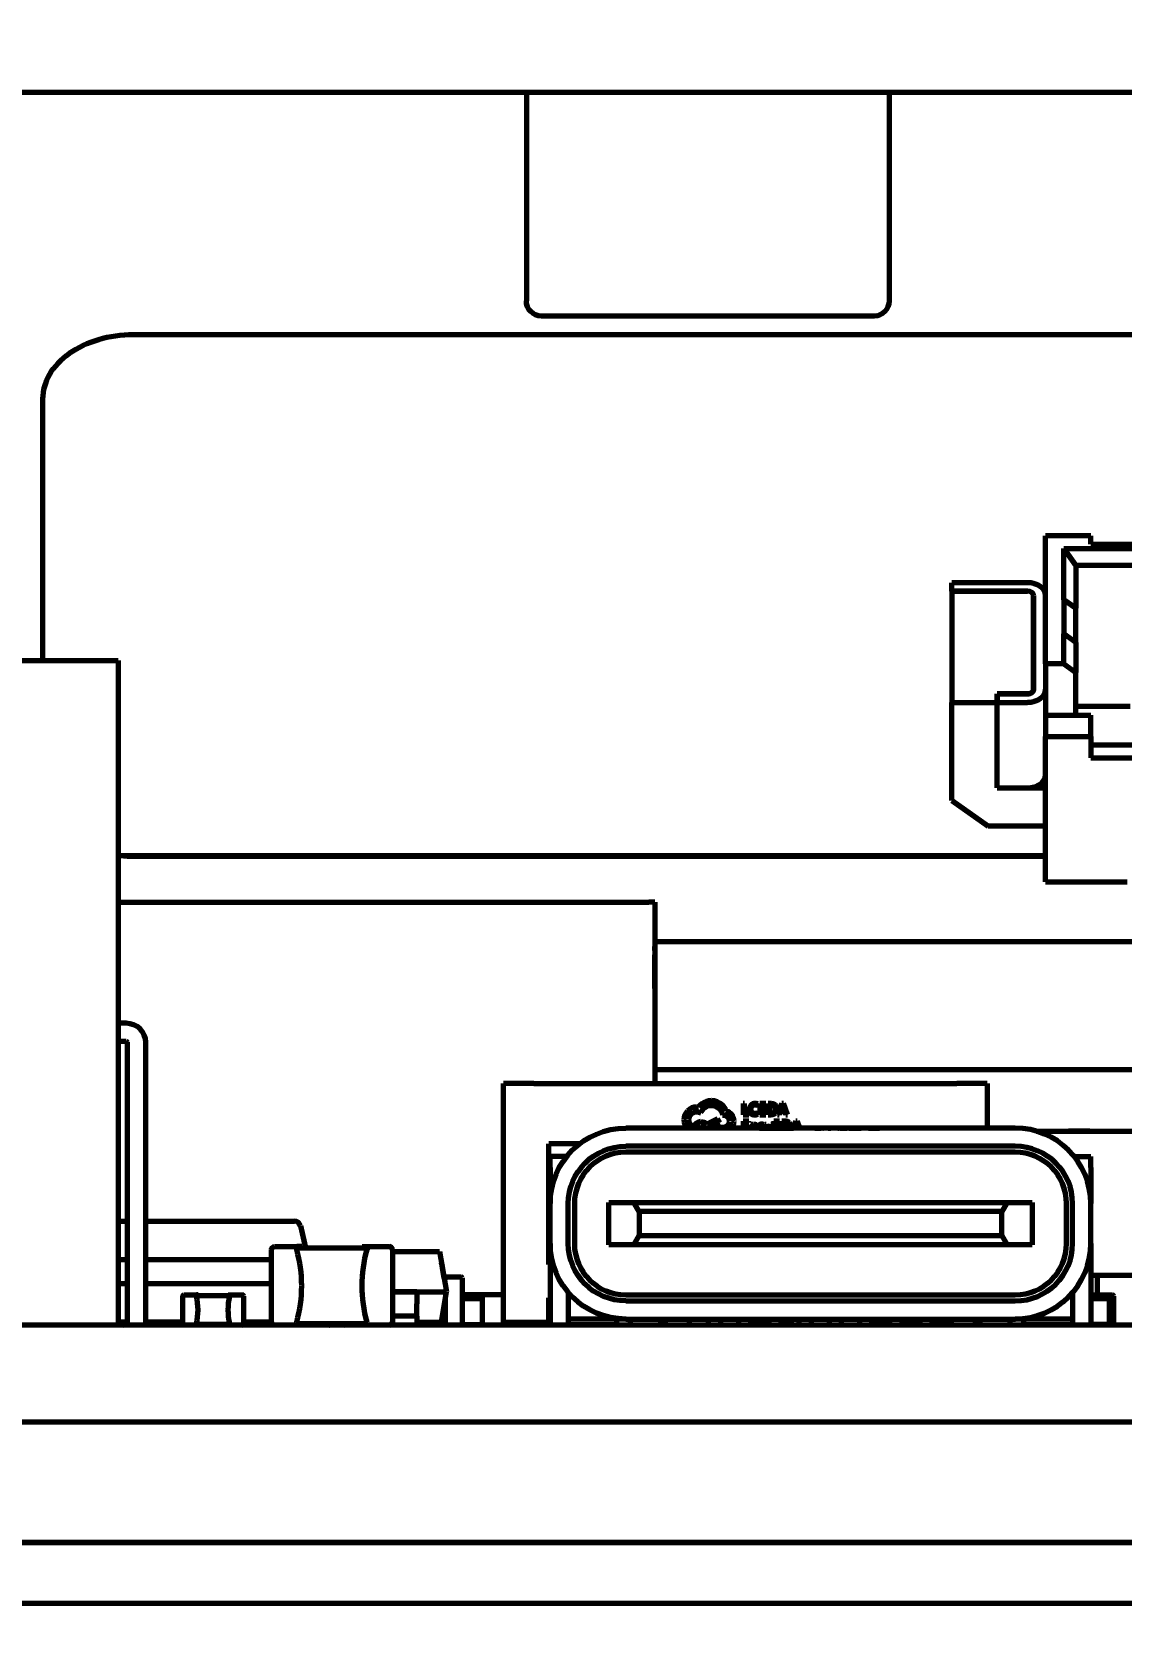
# Model space of a CAD drawing. Header units: millimetres. Extents: x 0 to 1189, y 0 to 841.
# Drawn here: x 280.11 to 298.13, y 575.59 to 602.1 of the extents above; entities that cross this region are included whole.
import ezdxf

# ---------------------------------------------------------------- set-up
doc = ezdxf.new("R2010")
doc.units = ezdxf.units.MM
doc.header["$LTSCALE"] = 0.75
doc.layers.add('FD_Dimensions', color=7, linetype='Continuous', lineweight=35)
doc.layers.add('Visible', color=7, linetype='Continuous', lineweight=70)
doc.styles.get("Standard").update_dxf_attribs({"font": 'arial.ttf'})
doc.dimstyles.new('Dim-ISO-25', dxfattribs={"dimtxt": 3.5, "dimasz": 3.5, "dimexe": 2.1, "dimexo": 2.1, "dimgap": 1.4, "dimtad": 1, "dimzin": 12, "dimdsep": 46, "dimtxsty": 'Standard', "dimcen": 0, "dimazin": 3, "dimtp": 0.1, "dimtm": 0.1, "dimtfac": 0.714286, "dimtmove": 0, "dimatfit": 3, "dimfxl": 1, "dimtzin": 12, "dimarcsym": 0})

# ---------------------------------------------------------------- blocks, each defined once
blk = doc.blocks.new('*D39')
at = {"layer": 'Defpoints', "color": 0, "transparency": 16777216}
for p in [(251.284027, 603.10047), (331.284028, 603.10047), (331.284028, 561.10047)]:
    blk.add_point(p, dxfattribs=at)
at = {"layer": 'FD_Dimensions', "color": 0, "lineweight": -2, "transparency": 16777216}
for p, q in [((251.284027, 601.00047), (251.284027, 559.00047)), ((331.284028, 601.00047), (331.284028, 559.00047)), ((254.784027, 561.10047), (327.784028, 561.10047))]:
    blk.add_line(p, q, dxfattribs=at)
at = {"layer": 'FD_Dimensions', "color": 0, "transparency": 16777216}
for points in [[(254.784027, 561.683803), (254.784027, 560.517137), (251.284027, 561.10047)], [(327.784028, 561.683803), (327.784028, 560.517137), (331.284028, 561.10047)]]:
    blk.add_solid(points, dxfattribs=at)
at = {"layer": 'FD_Dimensions', "color": 0, "transparency": 16777216, "insert": (291.284027, 564.287475), "char_height": 3.5, "attachment_point": 5}
blk.add_mtext('80', dxfattribs=at)

msp = doc.modelspace()

# ---------------------------------------------------------------- linework, layer by layer
at = {"layer": 'Visible', "extrusion": (0, 1, 0)}
for p, q in [((326.284, 601.1), (256.284, 601.1)), ((288.284, 601.1), (288.284, 597.65)), ((294.284, 601.1), (294.284, 597.65)), ((294.034, 597.4), (288.534, 597.4)), ((320.534, 597.088), (281.784, 597.088)), ((280.284, 596.028), (280.284, 591.701)), ((297.622, 593.765), (296.872, 593.765)), ((296.872, 591.644), (296.872, 593.765)), ((297.622, 593.624), (297.622, 593.765)), ((297.622, 593.624), (310.472, 593.624)), ((297.172, 592.704), (297.172, 593.553)), ((297.172, 593.553), (310.922, 593.553)), ((297.172, 593.553), (297.372, 593.27)), ((310.722, 593.27), (297.372, 593.27)), ((297.372, 593.27), (297.372, 592.563)), ((296.572, 592.987), (295.322, 592.987)), ((295.322, 592.846), (295.322, 592.987)), ((296.572, 592.846), (295.322, 592.846)), ((295.322, 592.846), (295.322, 591.007)), ((295.322, 592.846), (296.572, 592.846)), ((296.672, 591.22), (296.672, 592.775)), ((296.672, 592.775), (296.672, 591.22)), ((297.172, 592.704), (297.172, 592.139)), ((297.372, 592.563), (297.172, 592.704)), ((297.372, 591.997), (297.372, 592.563)), ((297.172, 591.644), (297.172, 592.139)), ((297.172, 592.139), (297.372, 591.997)), ((297.372, 591.997), (297.372, 591.502)), ((272.534, 591.701), (281.534, 591.701)), ((281.534, 591.701), (281.534, 580.701)), ((297.172, 591.644), (296.872, 591.644)), ((296.872, 591.644), (296.872, 590.795)), ((297.372, 591.502), (297.172, 591.644)), ((297.372, 590.795), (297.372, 591.502)), ((295.322, 589.381), (295.322, 591.007)), ((295.322, 591.007), (296.072, 591.007)), ((296.072, 591.007), (296.072, 591.149)), ((296.072, 591.149), (296.572, 591.149)), ((296.072, 591.149), (296.072, 591.007)), ((296.572, 591.149), (296.072, 591.149)), ((296.072, 591.007), (296.572, 591.007)), ((296.072, 589.593), (296.072, 591.007)), ((296.072, 589.593), (296.072, 591.007)), ((296.872, 590.795), (296.872, 590.442)), ((296.872, 590.795), (297.372, 590.795)), ((298.272, 590.937), (297.372, 590.937)), ((297.372, 590.795), (297.622, 590.795)), ((297.622, 590.442), (297.622, 590.795)), ((296.872, 590.442), (297.622, 590.442)), ((296.872, 588.038), (296.872, 590.442)), ((297.622, 590.442), (297.622, 590.088)), ((310.472, 590.3), (297.622, 590.3)), ((297.622, 590.088), (310.472, 590.088)), ((295.322, 589.381), (295.922, 588.957)), ((296.072, 589.593), (296.572, 589.593)), ((296.072, 589.593), (296.872, 589.593)), ((296.872, 588.957), (295.922, 588.957)), ((281.589, 588.471), (296.872, 588.471)), ((281.784, 588.462), (296.872, 588.462)), ((296.872, 588.038), (298.222, 588.038)), ((281.534, 587.701), (290.308, 587.701)), ((290.408, 587.701), (290.308, 587.701)), ((290.408, 587.701), (290.408, 584.701)), ((290.408, 587.048), (321.784, 587.048)), ((290.409, 586.968), (290.408, 586.968)), ((290.409, 586.9), (290.409, 586.968)), ((290.409, 586.828), (290.408, 586.828)), ((290.409, 586.9), (290.409, 586.828)), ((290.409, 586.744), (290.409, 586.828)), ((290.409, 586.546), (290.409, 586.744)), ((290.409, 586.357), (290.409, 586.546)), ((290.409, 586.274), (290.408, 586.274)), ((290.409, 586.274), (290.409, 586.357)), ((290.409, 586.274), (290.409, 586.156)), ((290.409, 586.156), (290.408, 586.156)), ((281.534, 585.701), (281.664, 585.701)), ((281.534, 585.401), (281.664, 585.401)), ((281.684, 585.381), (281.684, 580.701)), ((281.984, 585.381), (281.984, 580.701)), ((321.784, 584.926), (290.408, 584.926)), ((287.905, 580.751), (287.905, 584.701)), ((288.405, 584.701), (287.905, 584.701)), ((288.405, 584.701), (295.405, 584.701)), ((295.905, 584.701), (295.405, 584.701)), ((295.905, 584.701), (295.905, 583.961)), ((291.894, 584.366), (291.87, 584.366)), ((291.87, 584.366), (291.87, 584.183)), ((291.894, 584.204), (291.894, 584.366)), ((292.111, 584.337), (292.111, 584.362)), ((292.242, 584.366), (292.148, 584.366)), ((292.148, 584.366), (292.148, 584.183)), ((292.171, 584.287), (292.171, 584.345)), ((292.171, 584.345), (292.242, 584.345)), ((292.242, 584.345), (292.242, 584.366)), ((292.333, 584.366), (292.281, 584.366)), ((292.281, 584.366), (292.281, 584.183)), ((292.304, 584.345), (292.304, 584.204)), ((292.332, 584.345), (292.304, 584.345)), ((292.509, 584.366), (292.44, 584.183)), ((292.518, 584.33), (292.491, 584.254)), ((292.535, 584.366), (292.509, 584.366)), ((292.522, 584.343), (292.521, 584.343)), ((292.552, 584.254), (292.525, 584.33)), ((292.604, 584.183), (292.535, 584.366)), ((291.444, 584.115), (291.27, 584.024)), ((291.484, 584.046), (291.444, 584.115)), ((291.527, 584.175), (291.538, 584.175)), ((291.87, 584.183), (291.966, 584.183)), ((291.964, 584.076), (291.87, 584.076)), ((291.87, 584.076), (291.87, 583.961)), ((291.966, 584.204), (291.894, 584.204)), ((291.894, 583.996), (291.894, 584.055)), ((291.894, 584.055), (291.964, 584.055)), ((291.964, 584.055), (291.964, 584.076)), ((291.966, 584.183), (291.966, 584.204)), ((292.111, 584.191), (292.111, 584.213)), ((292.148, 584.183), (292.246, 584.183)), ((292.237, 584.287), (292.171, 584.287)), ((292.171, 584.204), (292.171, 584.266)), ((292.171, 584.266), (292.237, 584.266)), ((292.246, 584.204), (292.171, 584.204)), ((292.237, 584.266), (292.237, 584.287)), ((292.246, 584.183), (292.246, 584.204)), ((292.281, 584.183), (292.331, 584.183)), ((292.304, 584.204), (292.331, 584.204)), ((292.471, 584.076), (292.377, 584.076)), ((292.377, 584.076), (292.377, 583.962)), ((292.4, 583.996), (292.4, 584.055)), ((292.4, 584.055), (292.471, 584.055)), ((292.44, 584.183), (292.466, 584.183)), ((292.466, 584.183), (292.483, 584.233)), ((292.471, 584.055), (292.471, 584.076)), ((292.483, 584.233), (292.56, 584.233)), ((292.491, 584.254), (292.552, 584.254)), ((292.562, 584.076), (292.51, 584.076)), ((292.51, 584.076), (292.51, 583.962)), ((292.533, 584.055), (292.533, 583.962)), ((292.561, 584.055), (292.533, 584.055)), ((292.56, 584.233), (292.578, 584.183)), ((292.578, 584.183), (292.604, 584.183)), ((292.739, 584.076), (292.695, 583.962)), ((292.764, 584.076), (292.739, 584.076)), ((292.751, 584.052), (292.751, 584.052)), ((292.807, 583.962), (292.764, 584.076)), ((296.368, 583.961), (289.928, 583.961)), ((291.323, 583.961), (291.484, 584.046)), ((291.546, 583.972), (291.487, 583.972)), ((291.959, 583.996), (291.894, 583.996)), ((291.894, 583.961), (291.894, 583.975)), ((291.894, 583.975), (291.959, 583.975)), ((291.959, 583.975), (291.959, 583.996)), ((292.024, 583.962), (291.963, 583.962)), ((291.963, 583.962), (291.963, 583.961)), ((292.003, 584.014), (292.003, 583.992)), ((292.14, 583.962), (292.024, 583.962)), ((292.072, 583.976), (292.034, 583.97)), ((292.095, 583.962), (292.095, 583.977)), ((292.14, 583.962), (292.277, 583.962)), ((292.14, 583.962), (292.14, 583.961)), ((292.208, 583.998), (292.208, 584.021)), ((292.252, 584.023), (292.227, 584.023)), ((292.227, 584.023), (292.251, 583.962)), ((292.274, 583.962), (292.252, 584.023)), ((292.277, 583.962), (292.422, 583.962)), ((292.328, 584.023), (292.306, 583.962)), ((292.352, 584.023), (292.328, 584.023)), ((292.328, 583.962), (292.352, 584.023)), ((292.466, 583.996), (292.4, 583.996)), ((292.4, 583.962), (292.4, 583.975)), ((292.4, 583.975), (292.466, 583.975)), ((292.422, 583.962), (292.574, 583.962)), ((292.422, 583.962), (292.422, 583.961)), ((292.466, 583.975), (292.466, 583.996)), ((292.574, 583.962), (292.616, 583.962)), ((292.574, 583.962), (292.574, 583.961)), ((292.616, 583.962), (292.701, 583.962)), ((292.616, 583.962), (292.616, 583.961)), ((292.832, 583.962), (292.701, 583.962)), ((292.701, 583.962), (292.701, 583.961)), ((292.748, 584.04), (292.72, 583.964)), ((292.72, 583.964), (292.782, 583.964)), ((292.782, 583.964), (292.754, 584.04)), ((292.886, 583.962), (292.832, 583.962)), ((292.886, 583.962), (292.886, 583.961)), ((293.053, 583.962), (293.053, 583.961)), ((293.053, 583.962), (293.162, 583.962)), ((293.162, 583.962), (293.162, 583.961)), ((293.168, 583.962), (293.168, 583.961)), ((293.186, 583.962), (293.168, 583.962)), ((293.186, 583.962), (293.199, 583.962)), ((293.186, 583.962), (293.186, 583.961)), ((293.232, 583.962), (293.199, 583.962)), ((293.277, 583.962), (293.232, 583.962)), ((293.277, 583.962), (293.278, 583.962)), ((293.277, 583.962), (293.277, 583.961)), ((293.278, 583.962), (293.303, 583.962)), ((293.278, 583.962), (293.278, 583.961)), ((293.303, 583.962), (293.32, 583.962)), ((293.303, 583.962), (293.303, 583.961)), ((293.32, 583.962), (293.32, 583.961)), ((293.338, 583.962), (293.338, 583.961)), ((293.377, 583.962), (293.338, 583.962)), ((293.419, 583.962), (293.377, 583.962)), ((293.436, 583.962), (293.419, 583.962)), ((293.436, 583.962), (293.449, 583.962)), ((293.436, 583.962), (293.436, 583.961)), ((293.449, 583.962), (293.449, 583.961)), ((293.449, 583.962), (293.454, 583.962)), ((293.454, 583.962), (293.454, 583.961)), ((293.471, 583.962), (293.454, 583.962)), ((293.471, 583.962), (293.522, 583.962)), ((293.522, 583.962), (293.588, 583.962)), ((293.616, 583.962), (293.588, 583.962)), ((293.588, 583.962), (293.588, 583.961)), ((293.616, 583.962), (293.616, 583.961)), ((293.616, 583.962), (293.725, 583.962)), ((293.725, 583.962), (293.734, 583.962)), ((293.725, 583.962), (293.725, 583.961)), ((293.734, 583.962), (293.764, 583.962)), ((293.734, 583.962), (293.734, 583.961)), ((293.764, 583.962), (293.82, 583.962)), ((293.764, 583.962), (293.764, 583.961)), ((293.899, 583.962), (293.82, 583.962)), ((293.929, 583.962), (293.899, 583.962)), ((293.929, 583.962), (293.929, 583.961)), ((293.94, 583.962), (293.969, 583.962)), ((293.94, 583.962), (293.94, 583.961)), ((293.969, 583.962), (293.989, 583.962)), ((293.969, 583.962), (293.969, 583.961)), ((293.989, 583.962), (294.074, 583.962)), ((293.989, 583.962), (293.989, 583.961)), ((294.074, 583.962), (294.094, 583.962)), ((294.074, 583.962), (294.074, 583.961)), ((294.094, 583.962), (294.123, 583.962)), ((294.094, 583.962), (294.094, 583.961)), ((294.123, 583.962), (294.123, 583.961)), ((296.715, 583.912), (296.722, 583.912)), ((296.718, 583.911), (303.829, 583.911)), ((296.722, 583.912), (297.01, 583.912)), ((296.722, 583.912), (296.722, 583.911)), ((297.01, 583.912), (297.09, 583.912)), ((297.01, 583.912), (297.01, 583.911)), ((297.09, 583.912), (297.252, 583.912)), ((297.09, 583.912), (297.09, 583.911)), ((297.502, 583.912), (297.252, 583.912)), ((297.252, 583.912), (297.252, 583.911)), ((297.604, 583.912), (297.502, 583.912)), ((297.604, 583.912), (297.604, 583.911)), ((297.92, 583.912), (297.92, 583.911)), ((297.92, 583.912), (298.128, 583.912)), ((298.128, 583.912), (298.128, 583.911)), ((288.655, 581.701), (288.655, 583.701)), ((289.165, 583.701), (288.655, 583.701)), ((296.368, 583.661), (289.928, 583.661)), ((296.368, 583.561), (289.928, 583.561)), ((288.952, 583.491), (288.678, 583.491)), ((288.678, 583.311), (288.678, 583.491)), ((288.678, 583.311), (288.678, 582.711)), ((297.345, 583.491), (297.618, 583.491)), ((297.618, 583.311), (297.618, 583.491)), ((297.618, 583.311), (297.618, 582.711)), ((289.648, 582.731), (290.062, 582.731)), ((289.648, 582.031), (289.648, 582.731)), ((290.062, 582.731), (296.235, 582.731)), ((290.148, 582.581), (290.062, 582.731)), ((296.235, 582.731), (296.148, 582.581)), ((296.235, 582.731), (296.648, 582.731)), ((296.648, 582.731), (296.648, 582.031)), ((288.678, 582.051), (288.678, 582.711)), ((288.978, 582.051), (288.978, 582.711)), ((289.078, 582.711), (289.078, 582.051)), ((290.148, 582.581), (290.148, 582.181)), ((296.148, 582.581), (290.148, 582.581)), ((296.148, 582.181), (296.148, 582.581)), ((297.218, 582.051), (297.218, 582.711)), ((297.318, 582.051), (297.318, 582.711)), ((297.618, 582.051), (297.618, 582.711)), ((281.548, 582.421), (281.534, 582.421)), ((281.534, 582.42), (281.684, 582.42)), ((281.548, 582.421), (281.596, 582.421)), ((281.548, 582.421), (281.548, 582.42)), ((281.596, 582.421), (281.596, 582.42)), ((281.984, 582.42), (284.452, 582.42)), ((284.548, 582.343), (284.631, 581.981)), ((284.069, 580.751), (284.069, 581.951)), ((284.119, 582.001), (284.487, 582.001)), ((284.475, 581.991), (284.478, 581.991)), ((284.478, 581.981), (284.475, 581.981)), ((284.477, 581.986), (284.478, 581.981)), ((284.478, 581.981), (284.478, 581.991)), ((284.569, 582.001), (284.487, 582.001)), ((284.492, 581.981), (285.645, 581.981)), ((284.569, 581.981), (284.569, 582.001)), ((285.569, 582.001), (285.651, 582.001)), ((285.569, 581.981), (285.569, 582.001)), ((285.651, 582.001), (286.019, 582.001)), ((285.659, 581.991), (285.662, 581.991)), ((285.659, 581.981), (285.659, 581.991)), ((285.659, 581.981), (285.661, 581.986)), ((285.662, 581.981), (285.659, 581.981)), ((286.069, 581.951), (286.069, 580.751)), ((288.678, 582.051), (288.678, 580.701)), ((290.062, 582.031), (289.648, 582.031)), ((290.062, 582.031), (290.148, 582.181)), ((296.235, 582.031), (290.062, 582.031)), ((290.148, 582.181), (296.148, 582.181)), ((296.148, 582.181), (296.235, 582.031)), ((296.648, 582.031), (296.235, 582.031)), ((297.618, 582.051), (297.618, 580.701)), ((281.684, 581.781), (281.534, 581.781)), ((284.069, 581.781), (281.984, 581.781)), ((286.069, 581.921), (286.848, 581.921)), ((286.848, 581.921), (286.966, 581.251)), ((286.882, 581.731), (286.881, 581.73)), ((286.887, 581.706), (286.882, 581.731)), ((286.887, 581.706), (286.891, 581.68)), ((286.891, 581.68), (286.89, 581.68)), ((286.897, 581.65), (286.891, 581.68)), ((288.678, 581.701), (288.655, 581.701)), ((286.909, 581.577), (286.897, 581.65)), ((286.922, 581.508), (286.909, 581.577)), ((286.927, 581.477), (286.922, 581.508)), ((286.923, 581.501), (287.205, 581.501)), ((286.927, 581.477), (286.926, 581.477)), ((286.927, 581.477), (286.935, 581.433)), ((286.935, 581.433), (286.934, 581.433)), ((287.225, 581.481), (287.225, 580.721)), ((297.724, 581.521), (297.618, 581.521)), ((297.724, 581.521), (297.724, 581.201)), ((298.374, 581.521), (297.724, 581.521)), ((281.534, 581.388), (281.684, 581.388)), ((281.984, 581.388), (284.069, 581.388)), ((282.604, 580.721), (282.604, 581.181)), ((282.624, 581.201), (282.827, 581.201)), ((282.823, 581.198), (282.825, 581.198)), ((282.825, 581.191), (282.823, 581.191)), ((282.824, 581.195), (282.825, 581.191)), ((282.825, 581.191), (282.825, 581.198)), ((282.854, 581.201), (282.827, 581.201)), ((282.827, 581.191), (283.381, 581.191)), ((282.854, 581.191), (282.854, 581.201)), ((283.354, 581.201), (283.381, 581.201)), ((283.354, 581.191), (283.354, 581.201)), ((283.381, 581.201), (283.584, 581.201)), ((283.383, 581.198), (283.385, 581.198)), ((283.383, 581.191), (283.383, 581.198)), ((283.383, 581.191), (283.384, 581.195)), ((283.385, 581.191), (283.383, 581.191)), ((283.604, 581.181), (283.604, 580.721)), ((286.069, 581.251), (286.966, 581.251)), ((286.471, 581.25), (286.069, 581.25)), ((286.471, 581.25), (286.471, 581.051)), ((286.878, 580.751), (286.966, 581.251)), ((287.905, 581.201), (287.225, 581.201)), ((287.225, 581.151), (287.558, 581.151)), ((287.225, 581.141), (287.558, 581.141)), ((287.225, 581.141), (287.558, 581.141)), ((287.558, 580.701), (287.558, 581.201)), ((288.678, 581.151), (288.653, 581.151)), ((288.653, 581.151), (288.653, 580.701)), ((288.663, 581.141), (288.663, 580.711)), ((288.678, 581.141), (288.663, 581.141)), ((288.663, 581.141), (288.678, 581.141)), ((288.663, 581.141), (288.663, 580.711)), ((288.978, 581.238), (288.978, 580.701)), ((289.928, 581.201), (296.368, 581.201)), ((297.318, 581.238), (297.318, 580.701)), ((297.618, 581.201), (297.977, 581.201)), ((297.618, 581.151), (297.661, 581.151)), ((297.618, 581.141), (297.661, 581.141)), ((297.618, 581.141), (297.921, 581.141)), ((297.661, 581.151), (297.661, 581.141)), ((297.671, 581.141), (297.671, 581.151)), ((297.771, 581.151), (297.671, 581.151)), ((297.771, 581.151), (297.931, 581.151)), ((297.771, 581.141), (297.771, 581.151)), ((297.771, 581.141), (297.921, 581.141)), ((297.921, 581.141), (297.921, 580.711)), ((297.921, 581.141), (297.921, 580.711)), ((297.931, 581.151), (297.931, 580.701)), ((297.997, 581.181), (297.997, 580.721)), ((286.471, 580.901), (286.471, 581.051)), ((286.471, 580.851), (286.471, 580.901)), ((286.944, 581.127), (286.944, 580.721)), ((289.928, 581.101), (296.368, 581.101)), ((281.534, 580.701), (272.534, 580.701)), ((281.684, 580.749), (281.534, 580.749)), ((316.284, 580.701), (281.534, 580.701)), ((281.637, 580.749), (281.637, 580.721)), ((282.604, 580.749), (281.984, 580.749)), ((282.058, 580.749), (282.058, 580.701)), ((282.457, 580.749), (282.457, 580.701)), ((282.503, 580.749), (282.503, 580.701)), ((282.823, 580.711), (282.825, 580.711)), ((282.825, 580.703), (282.823, 580.703)), ((282.824, 580.706), (282.825, 580.711)), ((282.825, 580.711), (282.825, 580.703)), ((283.381, 580.711), (282.827, 580.711)), ((282.854, 580.711), (282.854, 580.701)), ((283.303, 580.711), (283.303, 580.701)), ((283.354, 580.711), (283.354, 580.701)), ((283.383, 580.711), (283.385, 580.711)), ((283.383, 580.711), (283.383, 580.703)), ((283.383, 580.711), (283.384, 580.706)), ((283.385, 580.703), (283.383, 580.703)), ((284.069, 580.749), (283.604, 580.749)), ((283.758, 580.749), (283.758, 580.701)), ((284.475, 580.721), (284.478, 580.721)), ((284.478, 580.711), (284.475, 580.711)), ((284.477, 580.715), (284.478, 580.721)), ((284.478, 580.721), (284.478, 580.711)), ((285.645, 580.721), (284.492, 580.721)), ((284.569, 580.721), (284.569, 580.701)), ((285.07, 580.711), (284.569, 580.711)), ((284.998, 580.711), (284.998, 580.701)), ((285.027, 580.711), (285.027, 580.703)), ((285.027, 580.711), (285.028, 580.706)), ((285.029, 580.703), (285.027, 580.703)), ((285.043, 580.711), (285.043, 580.701)), ((285.073, 580.711), (285.074, 580.711)), ((285.073, 580.711), (285.073, 580.703)), ((285.073, 580.711), (285.074, 580.706)), ((285.074, 580.703), (285.073, 580.703)), ((285.569, 580.707), (285.497, 580.709)), ((285.569, 580.721), (285.569, 580.701)), ((285.659, 580.721), (285.662, 580.721)), ((285.659, 580.721), (285.659, 580.711)), ((285.659, 580.721), (285.661, 580.715)), ((285.662, 580.711), (285.659, 580.711)), ((286.471, 580.851), (286.069, 580.851)), ((286.471, 580.851), (286.471, 580.701)), ((286.471, 580.751), (286.878, 580.751)), ((286.721, 580.711), (286.471, 580.711)), ((286.694, 580.711), (286.694, 580.701)), ((286.724, 580.711), (286.725, 580.711)), ((286.724, 580.703), (286.724, 580.711)), ((286.724, 580.711), (286.725, 580.706)), ((286.725, 580.703), (286.724, 580.703)), ((287.223, 580.711), (287.558, 580.711)), ((287.905, 580.751), (288.405, 580.751)), ((288.258, 580.751), (288.258, 580.701)), ((288.405, 580.751), (288.653, 580.751)), ((288.453, 580.751), (288.453, 580.701)), ((288.663, 580.711), (288.678, 580.711)), ((288.663, 580.711), (288.678, 580.711)), ((289.928, 580.801), (288.978, 580.801)), ((288.978, 580.711), (289.783, 580.711)), ((289.365, 580.701), (289.365, 580.711)), ((289.783, 580.701), (289.783, 580.801)), ((289.928, 580.801), (296.368, 580.801)), ((290.008, 580.701), (290.008, 580.801)), ((290.508, 580.701), (290.508, 580.801)), ((290.583, 580.701), (290.583, 580.801)), ((290.983, 580.701), (290.983, 580.801)), ((291.298, 580.701), (291.298, 580.801)), ((291.498, 580.701), (291.498, 580.801)), ((291.798, 580.701), (291.798, 580.801)), ((291.998, 580.701), (291.998, 580.801)), ((292.051, 580.801), (292.051, 580.775)), ((292.051, 580.775), (292.061, 580.775)), ((292.061, 580.801), (292.061, 580.711)), ((292.061, 580.711), (292.298, 580.711)), ((292.111, 580.701), (292.111, 580.711)), ((292.134, 580.775), (292.134, 580.801)), ((292.221, 580.775), (292.134, 580.775)), ((292.221, 580.801), (292.221, 580.775)), ((292.231, 580.701), (292.231, 580.711)), ((292.298, 580.701), (292.298, 580.801)), ((292.498, 580.701), (292.498, 580.801)), ((292.498, 580.711), (292.661, 580.711)), ((292.502, 580.775), (292.502, 580.801)), ((292.589, 580.775), (292.502, 580.775)), ((292.589, 580.801), (292.589, 580.775)), ((292.611, 580.701), (292.611, 580.711)), ((292.661, 580.801), (292.661, 580.711)), ((292.671, 580.775), (292.661, 580.775)), ((292.671, 580.801), (292.671, 580.775)), ((292.798, 580.701), (292.798, 580.801)), ((292.998, 580.701), (292.998, 580.801)), ((293.298, 580.701), (293.298, 580.801)), ((293.498, 580.701), (293.498, 580.801)), ((293.798, 580.701), (293.798, 580.801)), ((293.998, 580.701), (293.998, 580.801)), ((293.998, 580.775), (294.117, 580.775)), ((293.998, 580.711), (294.298, 580.711)), ((294.117, 580.775), (294.117, 580.801)), ((294.137, 580.701), (294.137, 580.711)), ((294.298, 580.701), (294.298, 580.801)), ((294.498, 580.701), (294.498, 580.801)), ((294.498, 580.711), (294.798, 580.711)), ((294.537, 580.706), (294.498, 580.703)), ((294.537, 580.701), (294.537, 580.711)), ((294.558, 580.801), (294.558, 580.775)), ((294.558, 580.775), (294.748, 580.775)), ((294.748, 580.775), (294.748, 580.801)), ((294.787, 580.701), (294.787, 580.711)), ((294.798, 580.701), (294.798, 580.801)), ((294.998, 580.701), (294.998, 580.801)), ((294.998, 580.751), (295.313, 580.751)), ((294.998, 580.711), (295.059, 580.711)), ((295.059, 580.751), (295.059, 580.701)), ((295.139, 580.751), (295.139, 580.701)), ((295.313, 580.701), (295.313, 580.801)), ((295.713, 580.701), (295.713, 580.801)), ((295.713, 580.751), (295.788, 580.751)), ((295.788, 580.701), (295.788, 580.801)), ((296.288, 580.701), (296.288, 580.801)), ((297.318, 580.801), (296.368, 580.801)), ((296.513, 580.701), (296.513, 580.801)), ((296.513, 580.711), (296.571, 580.711)), ((296.513, 580.711), (297.318, 580.711)), ((296.571, 580.701), (296.571, 580.711)), ((296.587, 580.711), (296.587, 580.701)), ((296.936, 580.711), (296.936, 580.701)), ((297.14, 580.711), (297.14, 580.701)), ((297.618, 580.711), (297.921, 580.711)), ((297.921, 580.711), (297.671, 580.711)), ((297.671, 580.701), (297.671, 580.711)), ((266.284, 579.1), (316.284, 579.1)), ((316.284, 577.1), (266.284, 577.1)), ((266.284, 577.1), (316.284, 577.1)), ((247.275, 576.1), (335.293, 576.1))]:
    msp.add_line(p, q, dxfattribs=at)
at = {"layer": 'Visible', "extrusion": (1e-16, 0, -1)}
for centre, radius, start, end in [((-288.534, 597.65), 0.25, 270, 360), ((-294.034, 597.65), 0.25, 180, 270), ((-281.664, 585.381), 0.32, 90, 180), ((-281.664, 585.381), 0.02, 90, 180), ((-291.344, 584.154), 0.183, 18.5189, 90.2366), ((-291.104, 584.103), 0.132, 294.1414, 359.5947), ((-291.173, 583.94), 0.128, 89.6338, 139.1161), ((-291.538, 584.072), 0.101, 179.6018, 265.7993), ((-289.928, 582.711), 1.25, 0, 90), ((-291.479, 583.933), 0.0402, 43.9657, 89.9069), ((-289.928, 582.711), 0.95, 0, 90), ((-284.119, 581.951), 0.05, 0, 90), ((-282.332, 581.351), 2.237, 163.643, 164.4421), ((-287.806, 581.351), 2.237, 344.4421, 15.5579), ((-287.806, 581.351), 2.237, 15.5579, 16.357), ((-289.928, 582.051), 1.25, 270, 0), ((-289.928, 582.051), 0.95, 270, 0), ((-282.624, 581.181), 0.02, 0, 90), ((-284.354, 580.951), 1, 346.7029, 13.2971), ((-282.624, 580.721), 0.02, 270, 0), ((-284.119, 580.751), 0.05, 270, 0), ((-282.332, 581.351), 2.237, 195.5579, 196.357), ((-285.511, 581.102), 0.393, 272, 284.0369), ((-287.806, 581.351), 2.237, 343.643, 344.4421)]:
    msp.add_arc(centre, radius, start, end, dxfattribs=at)
at = {"layer": 'Visible'}
for centre, radius, start, end in [((296.368, 582.711), 1.25, 0, 90), ((289.928, 582.711), 0.85, 90, 180), ((296.368, 582.711), 0.95, 0, 90), ((296.368, 582.711), 0.85, 0, 90), ((284.452, 582.321), 0.0983, 12.9946, 90), ((282.332, 581.351), 2.237, 344.4421, 15.5579), ((286.019, 581.951), 0.05, 0, 90), ((289.928, 582.051), 0.85, 180, 270), ((296.368, 582.051), 1.25, 270, 0), ((296.368, 582.051), 0.95, 270, 0), ((296.368, 582.051), 0.85, 270, 0), ((287.205, 581.481), 0.02, 0, 90), ((281.854, 580.951), 1, 346.7029, 13.2971), ((283.584, 581.181), 0.02, 0, 90), ((297.977, 581.181), 0.02, 0, 90), ((281.617, 580.721), 0.02, 270, 0), ((283.584, 580.721), 0.02, 270, 0), ((285.273, 580.721), 0.02, 270, 0), ((286.019, 580.751), 0.05, 270, 0), ((287.694, 580.951), 1, 191.537, 193.2971), ((286.924, 580.721), 0.02, 270, 0), ((287.205, 580.721), 0.02, 270, 0), ((297.977, 580.721), 0.02, 270, 0)]:
    msp.add_arc(centre, radius, start, end, dxfattribs=at)
for centre, major_axis, ratio, start_param, end_param in [((281.784, 596.028), (1.5, 0), 0.707107, 1.570796, 3.141593), ((296.572, 592.775), (-0.3, 0), 0.707107, 3.141593, 4.712389), ((296.572, 592.775), (-0.1, 0), 0.707107, 3.141593, 4.712389), ((296.572, 592.775), (-0.1, 0), 0.707107, 3.141593, 4.712389), ((296.572, 591.22), (0.3, 0), 0.707107, 4.712389, 6.283185), ((296.572, 591.22), (-0.1, 0), 0.707107, 1.570796, 3.141593), ((296.572, 589.805), (0.3, 0), 0.707107, 4.712389, 6.283185), ((281.784, 589.522), (1.5, 0), 0.707107, 4.545143, 4.712389), ((291.383, 583.966), (-0.093, 0.444), 0.759986, -0.15803, 0.321953), ((291.354, 584.129), (-0.084, 0.275), 0.934799, -0.980583, -0.277814), ((291.346, 584.2), (-0.243, 0.103), 0.837988, 3.806534, 4.311597), ((291.039, 583.483), (1.092, 0.863), 0.183486, 0.098091, 0.22818), ((283.547, 572.473), (8.834, 11.857), 0.066126, -0.004639, 0.049226), ((288.721, 581.185), (3.669, 3.137), 0.103718, -0.088444, 0.016), ((291.095, 584.099), (-0.011, 0.208), 0.986122, 0.723884, 1.515679), ((291.089, 584.092), (-0.099, 0.18), 0.961885, 1.052742, 1.789542), ((291.109, 584.068), (-0.064, 0.235), 0.926516, -0.247037, 0.487553), ((291.539, 584.075), (-0.053, 0.175), 0.988956, 3.738722, 4.414493), ((299.891, 589.704), (7.901, 5.489), 0.091427, 3.07816, 3.155207), ((286.62, 591.329), (-5.761, 7.11), 0.081091, 3.075982, 3.149198), ((282.406, 600.15), (-9.983, 15.952), 0.069256, 3.098279, 3.154959), ((286.478, 588.907), (-5.913, 4.678), 0.088029, 3.129863, 3.211123), ((271.804, 596.787), (-20.613, 12.561), 0.058151, 3.125269, 3.177012), ((283.776, 572.183), (8.834, 11.857), 0.066126, -0.004639, 0.049226), ((292.715, 584.304), (0.585, 0.333), 0.212187, 3.021435, 3.170188), ((292.848, 583.953), (-0.718, 0.022), 0.112393, 0.09008, 0.162751), ((291.838, 583.938), (0.374, 0.002), 0.172865, 0.336943, 0.427799), ((288.951, 580.895), (3.669, 3.137), 0.103718, -0.088444, 0.016), ((286.707, 588.616), (-5.913, 4.678), 0.088029, 3.179394, 3.211123), ((272.033, 596.497), (-20.613, 12.561), 0.058151, 3.160718, 3.177012), ((285.651, 581.952), (-0.0007, 0.0484), 0.288686, -0.945514, -0.800453), ((283.381, 581.181), (-0.0004, 0.0199), 0.237096, -0.529958, -0.004918), ((283.381, 581.181), (-0.0002, 0.0195), 0.245617, -1.062847, -0.795968), ((283.381, 580.72), (0.0004, 0.0199), 0.237111, 3.146499, 3.671546), ((283.381, 580.72), (0.0002, 0.0195), 0.245617, 3.93756, 4.20444), ((285.025, 580.72), (0.0004, 0.0199), 0.237111, 3.146499, 3.671546), ((285.025, 580.72), (0.0002, 0.0195), 0.245617, 3.93756, 4.20444), ((285.071, 580.72), (0.0004, 0.0199), 0.237111, 3.146499, 3.671546), ((285.07, 580.72), (0.0002, 0.0195), 0.245617, 3.93756, 4.204439), ((285.651, 580.749), (0.0007, 0.0483), 0.288606, 3.942496, 4.087691)]:
    msp.add_ellipse(centre, major_axis=major_axis, ratio=ratio, start_param=start_param, end_param=end_param, dxfattribs=at)
at = {"layer": 'Visible', "extrusion": (1e-16, 0, -1)}
for centre, major_axis, ratio, start_param, end_param in [((296.572, 591.22), (-0.1, 0), 0.707107, 3.141593, 4.712389), ((291.126, 584.166), (-0.0875, 0.0313), 0.656604, 1.070411, 1.86433), ((295.032, 589.453), (3.001, 5.243), 0.097346, 3.085934, 3.171643), ((291.143, 585.871), (-0.967, 1.658), 0.20241, 3.137786, 3.259037), ((284.571, 574.943), (7.492, 9.06), 0.041306, -0.034144, 0.049909), ((292.285, 583.937), (-0.133, 0.059), 0.308323, -0.135478, 0.187925), ((293.465, 583.738), (-1.312, 0.244), 0.038733, -0.20033, -0.064083), ((284.486, 581.952), (0.0006, 0.0488), 0.289194, -0.941258, -0.797157), ((282.827, 581.181), (0.0001, 0.0199), 0.247358, -1.050531, -0.788363), ((282.827, 581.181), (0.0004, 0.0199), 0.237023, -0.529735, -0.004899), ((282.827, 580.72), (-0.0002, 0.0195), 0.245617, 3.93756, 4.20444), ((282.827, 580.72), (-0.0004, 0.0199), 0.237111, 3.146499, 3.671546), ((284.486, 580.749), (-0.0007, 0.0483), 0.288606, 3.942496, 4.087691), ((286.722, 580.72), (0.0004, 0.0199), 0.237133, 2.611564, 3.136678), ((286.721, 580.72), (0.0002, 0.0195), 0.245617, 2.078746, 2.345625)]:
    msp.add_ellipse(centre, major_axis=major_axis, ratio=ratio, start_param=start_param, end_param=end_param, dxfattribs=at)
at = {"layer": 'Visible'}
for points in [[(291.188, 584.365), (291.166, 584.349), (291.147, 584.329), (291.13, 584.307)], [(291.345, 584.337), (291.439, 584.337), (291.517, 584.266), (291.527, 584.175)], [(292, 584.342), (291.983, 584.324), (291.974, 584.301), (291.974, 584.271)], [(291.999, 584.273), (291.999, 584.296), (292.005, 584.314), (292.018, 584.328)], [(292.068, 584.369), (292.04, 584.369), (292.018, 584.36), (292, 584.342)], [(292.018, 584.328), (292.031, 584.341), (292.047, 584.348), (292.068, 584.348)], [(292.068, 584.348), (292.083, 584.348), (292.098, 584.344), (292.111, 584.337)], [(292.402, 584.342), (292.384, 584.358), (292.361, 584.366), (292.333, 584.366)], [(292.43, 584.277), (292.43, 584.304), (292.42, 584.326), (292.402, 584.342)], [(292.521, 584.343), (292.52, 584.337), (292.519, 584.333), (292.518, 584.33)], [(292.525, 584.33), (292.524, 584.332), (292.523, 584.337), (292.522, 584.343)], [(290.972, 584.102), (290.972, 584.173), (291.03, 584.232), (291.102, 584.232)], [(291.172, 584.068), (291.116, 584.068), (291.068, 584.031), (291.05, 583.982)], [(291.13, 584.307), (291.12, 584.309), (291.111, 584.31), (291.101, 584.31)], [(291.538, 584.175), (291.594, 584.175), (291.639, 584.129), (291.639, 584.073)], [(291.72, 584.074), (291.719, 584.152), (291.665, 584.221), (291.591, 584.245)], [(291.997, 584.205), (292.013, 584.188), (292.034, 584.18), (292.06, 584.18)], [(292.017, 584.22), (292.005, 584.233), (291.999, 584.251), (291.999, 584.273)], [(292.06, 584.18), (292.081, 584.18), (292.097, 584.184), (292.111, 584.191)], [(292.631, 584.052), (292.613, 584.068), (292.59, 584.076), (292.562, 584.076)], [(292.659, 583.987), (292.659, 584.014), (292.65, 584.035), (292.631, 584.052)], [(292.751, 584.052), (292.75, 584.047), (292.749, 584.043), (292.748, 584.04)], [(292.754, 584.04), (292.753, 584.042), (292.752, 584.046), (292.751, 584.052)], [(291.171, 583.986), (291.152, 583.986), (291.136, 583.976), (291.127, 583.961)], [(291.215, 583.961), (291.206, 583.976), (291.189, 583.986), (291.171, 583.986)], [(291.487, 583.972), (291.484, 583.972), (291.482, 583.973), (291.479, 583.973)], [(292.048, 584.026), (292.031, 584.026), (292.016, 584.022), (292.003, 584.014)], [(292.003, 583.992), (292.016, 584.003), (292.03, 584.008), (292.046, 584.008)], [(292.034, 583.97), (292.023, 583.969), (292.014, 583.966), (292.007, 583.962)], [(292.095, 583.977), (292.095, 584.01), (292.08, 584.026), (292.048, 584.026)], [(292.141, 584.016), (292.131, 584.009), (292.127, 584), (292.127, 583.988)], [(292.177, 584.026), (292.163, 584.026), (292.151, 584.023), (292.141, 584.016)], [(292.155, 583.978), (292.152, 583.981), (292.15, 583.985), (292.15, 583.99)], [(292.157, 584.003), (292.162, 584.006), (292.168, 584.008), (292.175, 584.008)], [(292.175, 584.008), (292.188, 584.008), (292.199, 584.005), (292.208, 583.998)], [(292.208, 584.021), (292.199, 584.025), (292.189, 584.026), (292.177, 584.026)], [(282.825, 581.188), (282.826, 581.189), (282.826, 581.191), (282.827, 581.191)], [(283.381, 581.191), (283.381, 581.191), (283.382, 581.189), (283.382, 581.188)], [(282.827, 580.711), (282.826, 580.711), (282.826, 580.712), (282.825, 580.713)], [(283.382, 580.713), (283.382, 580.712), (283.381, 580.711), (283.381, 580.711)], [(285.072, 580.713), (285.071, 580.712), (285.071, 580.711), (285.07, 580.711)], [(286.723, 580.713), (286.722, 580.712), (286.722, 580.711), (286.721, 580.711)]]:
    msp.add_open_spline(points, degree=3, dxfattribs=at)
for points, knots in [([(284.478, 581.991), (284.479, 581.993), (284.48, 581.995), (284.483, 581.999), (284.485, 582.001), (284.487, 582.001)], [0.004512129, 0.004512129, 0.004512129, 0.004512129, 0.005724994, 0.005724994, 0.007689035, 0.007689035, 0.007689035, 0.007689035]), ([(284.482, 581.966), (284.484, 581.97), (284.485, 581.974), (284.489, 581.979), (284.49, 581.981), (284.492, 581.981)], [-0.011536893, -0.011536893, -0.011536893, -0.011536893, -0.009616207, -0.009616207, -0.007657603, -0.007657603, -0.007657603, -0.007657603]), ([(285.645, 581.981), (285.647, 581.981), (285.649, 581.979), (285.652, 581.974), (285.654, 581.97), (285.655, 581.966)], [-0.023014764, -0.023014764, -0.023014764, -0.023014764, -0.02105616, -0.02105616, -0.019135475, -0.019135475, -0.019135475, -0.019135475]), ([(285.659, 581.991), (285.658, 581.993), (285.657, 581.995), (285.654, 581.999), (285.652, 582.001), (285.651, 582.001)], [-0.010844053, -0.010844053, -0.010844053, -0.010844053, -0.009631188, -0.009631188, -0.007667147, -0.007667147, -0.007667147, -0.007667147]), ([(284.487, 580.701), (284.485, 580.701), (284.483, 580.702), (284.48, 580.706), (284.479, 580.708), (284.478, 580.711)], [0.007667188, 0.007667188, 0.007667188, 0.007667188, 0.009631229, 0.009631229, 0.010844094, 0.010844094, 0.010844094, 0.010844094]), ([(284.492, 580.721), (284.49, 580.721), (284.489, 580.722), (284.485, 580.727), (284.484, 580.731), (284.482, 580.735)], [-0.007678581, -0.007678581, -0.007678581, -0.007678581, -0.005719977, -0.005719977, -0.003799291, -0.003799291, -0.003799291, -0.003799291]), ([(285.655, 580.735), (285.654, 580.731), (285.652, 580.727), (285.649, 580.722), (285.647, 580.721), (285.645, 580.721)], [-0.02687314, -0.02687314, -0.02687314, -0.02687314, -0.024952455, -0.024952455, -0.022993851, -0.022993851, -0.022993851, -0.022993851]), ([(285.651, 580.701), (285.652, 580.701), (285.654, 580.702), (285.657, 580.706), (285.658, 580.708), (285.659, 580.711)], [0.023023402, 0.023023402, 0.023023402, 0.023023402, 0.024987443, 0.024987443, 0.026200308, 0.026200308, 0.026200308, 0.026200308])]:
    msp.add_open_spline(points, degree=3, knots=knots, dxfattribs=at)

# ---------------------------------------------------------------- dimensions: what is measured, and where the dimension line sits
at = {"layer": 'FD_Dimensions'}
dim = msp.add_linear_dim(base=(331.284, 561.1), p1=(251.284, 603.1), p2=(331.284, 603.1), dimstyle='Dim-ISO-25', override={"dimlfac": 1, "dimclrd": 0, "dimclre": 0}, dxfattribs=at)
dim.commit()
dim.dimension.update_dxf_attribs({"geometry": '*D39', "text_midpoint": (291.284, 564.287)})

doc.saveas('drawing.dxf')
